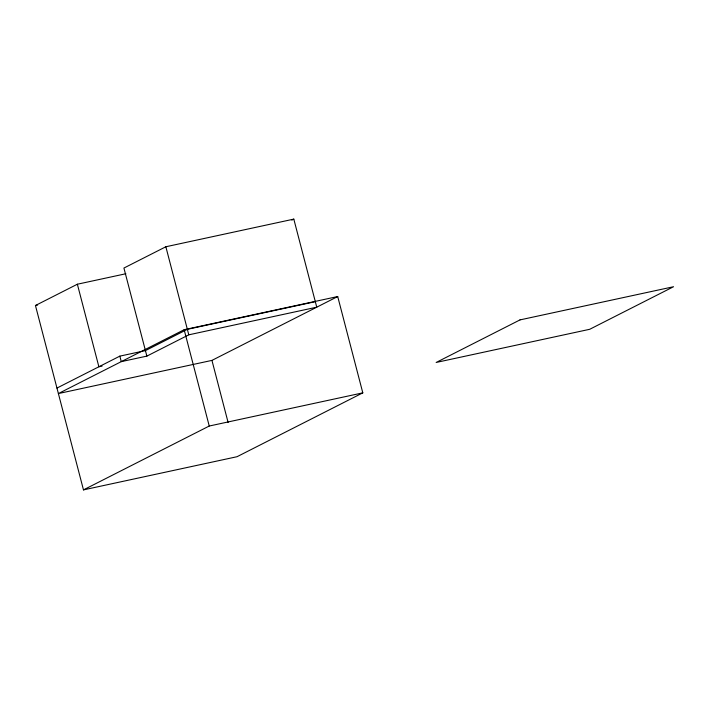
<?xml version="1.0" encoding="UTF-8"?>
<svg xmlns="http://www.w3.org/2000/svg" width="709" height="709" viewBox="0 0 709 709"><rect width="100%" height="100%" fill="white"/><g stroke="black" fill="none" stroke-linecap="round" stroke-linejoin="round"><path stroke-width="1.06" d="M337.714 296.539L211.947 360.394L58.386 393.566L184.154 329.712L337.714 296.539L362.804 392.857L237.036 456.711L83.476 489.884L35.45 305.499L77.37 284.22L125.865 273.745M146.869 356.113L188.789 334.825L316.755 307.183L293.81 219.116L165.853 246.759L123.924 268.046L146.869 356.113L121.274 361.634L119.839 356.131L145.434 350.609L187.353 329.322L315.319 301.679M291.86 220.109L293.81 219.116M56.959 388.062L119.839 356.131M83.476 489.884L209.244 426.029L362.804 392.857M35.45 305.499L37.604 305.038M102.105 366.083L98.879 366.775L77.37 284.22M211.947 360.394L228.112 422.467M165.853 246.759L188.789 334.825M184.154 329.712L209.244 426.029M519.989 319.901L436.15 362.467L589.702 329.295L673.55 286.728L519.989 319.901"/></g></svg>
